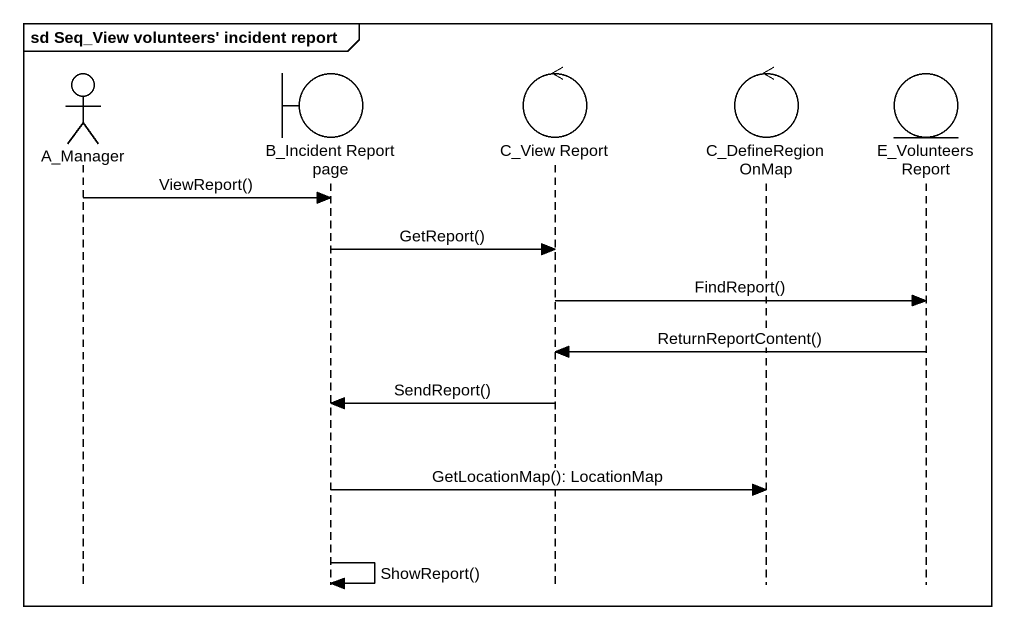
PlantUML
@startuml
mainframe sd Seq_View volunteers' incident report
hide footbox
actor A_Manager
boundary "B_Incident Report page" as B_Incident_Report_page
control "C_View Report" as C_View_Report
control C_DefineRegionOnMap
entity "E_Volunteers Report" as E_Volunteers_Report

A_Manager -> B_Incident_Report_page : ViewReport()
B_Incident_Report_page -> C_View_Report : GetReport()
C_View_Report -> E_Volunteers_Report : FindReport()
E_Volunteers_Report -> C_View_Report : ReturnReportContent()
C_View_Report -> B_Incident_Report_page : SendReport()
B_Incident_Report_page -> C_DefineRegionOnMap : GetLocationMap(): LocationMap
B_Incident_Report_page -> B_Incident_Report_page : ShowReport()
@enduml
